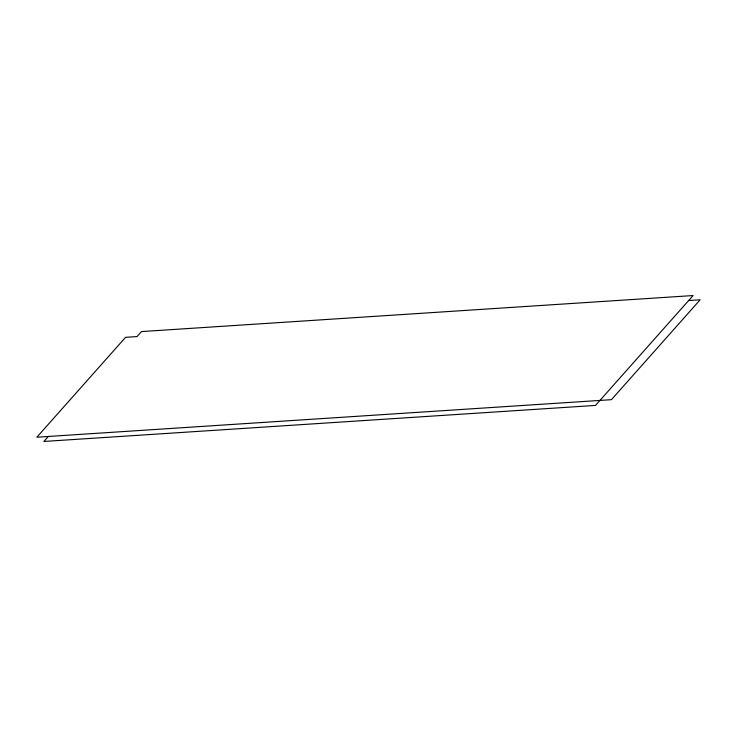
<?xml version="1.0" encoding="UTF-8"?>
<svg xmlns="http://www.w3.org/2000/svg" width="737" height="737" viewBox="0 0 737 737"><rect width="100%" height="100%" fill="white"/><g stroke="black" fill="none" stroke-linecap="round" stroke-linejoin="round"><path stroke-width="1.11" d="M48.338 436.461L43.907 441.454L595.505 405.424L693.093 295.546L141.495 331.576L137.054 336.569L125.566 337.325L36.85 437.216L611.434 399.675L700.15 299.784L688.662 300.539"/></g></svg>
